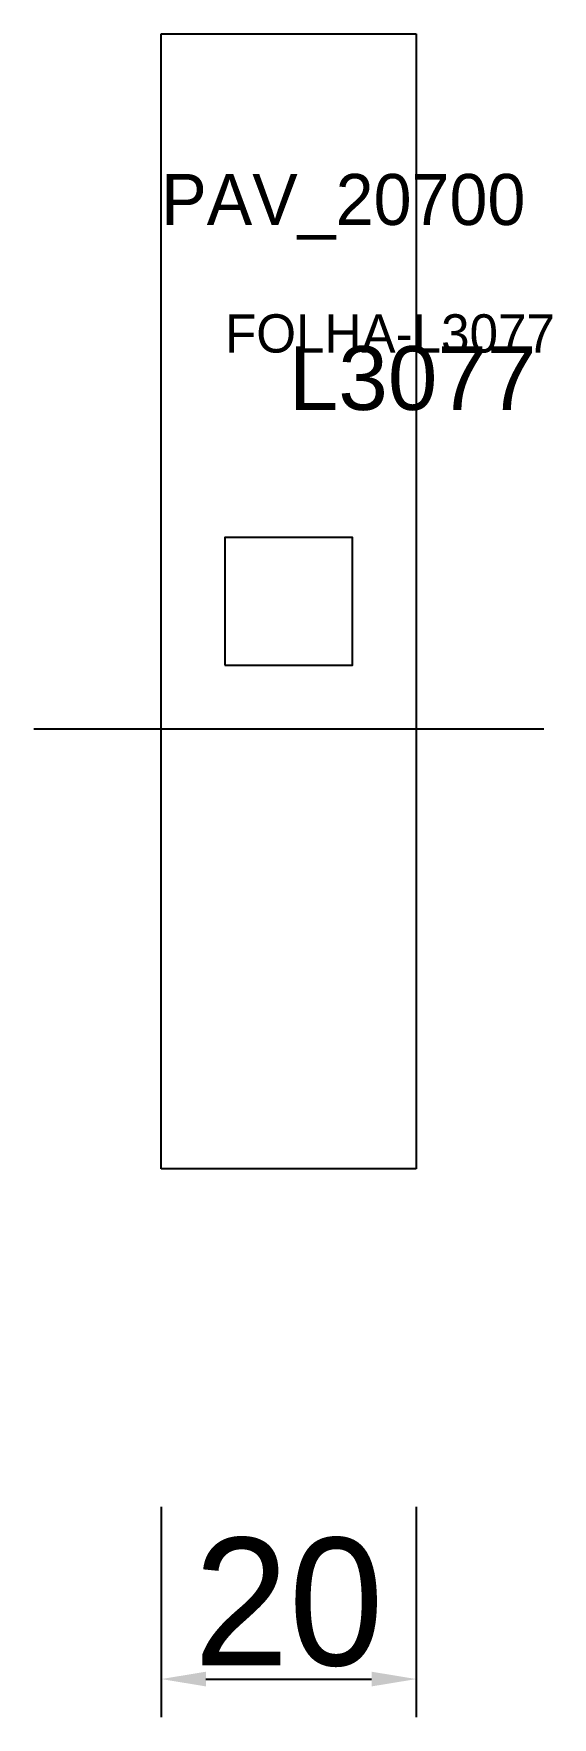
# Model space of a CAD drawing. Header units: metres. Extents: x 212 to 253, y 70 to 202.
import ezdxf

# ---------------------------------------------------------------- set-up
doc = ezdxf.new("R2010")
doc.units = ezdxf.units.M
for name, color, linetype in [('COTA', 241, 'CONTINUOUS'), ('FOLHA', 255, 'CONTINUOUS'), ('Hachura', 251, 'CONTINUOUS'), ('NOMENCLATURA', 7, 'CONTINUOUS'), ('Nível', 160, 'CONTINUOUS'), ('Painéis', 200, 'CONTINUOUS'), ('Pilares', 5, 'CONTINUOUS'), ('SARR_2.2x7', 40, 'CONTINUOUS')]:
    doc.layers.add(name, color=color, linetype=linetype)
doc.styles.add('ARIAL', font='Arial.ttf')
doc.dimstyles.new('EZ DXF', dxfattribs={"dimtxt": 10, "dimasz": 3.5, "dimexe": 3, "dimexo": 1.5, "dimgap": 1, "dimtad": 1, "dimdec": 1, "dimdsep": 46, "dimcen": 2.5, "dimazin": 3, "dimtfac": 1, "dimtmove": 0, "dimatfit": 3})

msp = doc.modelspace()

# ---------------------------------------------------------------- hatches: boundary and pattern name
at = {"layer": 'Hachura'}
h = msp.add_hatch(dxfattribs=at)
h.set_pattern_fill('ANSI31', scale=50)
h.paths.add_polyline_path([(222.2, 201.5), (232.2, 201.5), (242.2, 201.5), (242.2, 157), (242.2, 112.5), (232.2, 112.5), (222.2, 112.5), (222.2, 157)])
h = msp.add_hatch(dxfattribs=at)
h.set_pattern_fill('ANSI31', scale=50)
h.paths.add_polyline_path([(222.2, 201.5), (232.2, 201.5), (242.2, 201.5), (242.2, 157), (242.2, 112.5), (232.2, 112.5), (222.2, 112.5), (222.2, 157)])

# ---------------------------------------------------------------- linework, layer by layer
at = {"layer": 'Painéis', "color": 200}
for p, q in [((222.2, 201.5), (232.2, 201.5)), ((222.2, 157), (222.2, 201.5)), ((222.2, 201.5), (232.2, 201.5)), ((222.2, 157), (222.2, 201.5)), ((232.2, 201.5), (242.2, 201.5)), ((232.2, 201.5), (242.2, 201.5)), ((242.2, 201.5), (242.2, 157)), ((242.2, 201.5), (242.2, 157)), ((222.2, 112.5), (222.2, 157)), ((222.2, 112.5), (222.2, 157)), ((242.2, 157), (242.2, 112.5)), ((242.2, 157), (242.2, 112.5)), ((232.2, 112.5), (222.2, 112.5)), ((232.2, 112.5), (222.2, 112.5)), ((242.2, 112.5), (232.2, 112.5)), ((242.2, 112.5), (232.2, 112.5))]:
    msp.add_line(p, q, dxfattribs=at)
at = {"layer": 'Pilares'}
msp.add_lwpolyline([(227.2, 152), (237.2, 152), (237.2, 162), (227.2, 162)], close=True, dxfattribs=at)
msp.add_lwpolyline([(227.2, 152), (237.2, 152), (237.2, 162), (227.2, 162)], close=True, dxfattribs=at)
at = {"layer": 'SARR_2.2x7'}
msp.add_line((212.2, 147), (252.2, 147), dxfattribs=at)
msp.add_line((212.2, 147), (252.2, 147), dxfattribs=at)

# ---------------------------------------------------------------- texts
at = {"layer": 'FOLHA'}
msp.add_text('FOLHA-L3077', height=3, dxfattribs=at).set_placement((227.2, 176.5))
msp.add_text('FOLHA-L3077', height=3, dxfattribs=at).set_placement((227.2, 176.5))
at = {"layer": 'NOMENCLATURA', "insert": (232.2, 177), "char_height": 5, "attachment_point": 1, "style": 'ARIAL'}
msp.add_mtext('L3077', dxfattribs=at)
msp.add_mtext('L3077', dxfattribs=at)
at = {"layer": 'Nível'}
msp.add_text('PAV_20700', height=4, dxfattribs=at).set_placement((222.2, 186.5))
msp.add_text('PAV_20700', height=4, dxfattribs=at).set_placement((222.2, 186.5))

# ---------------------------------------------------------------- dimensions: what is measured, and where the dimension line sits
at = {"layer": 'COTA'}
msp.add_linear_dim(base=(222.2, 72.5), p1=(222.2, 87.5), p2=(242.2, 87.5), dimstyle='EZ DXF', dxfattribs=at).render()
msp.add_linear_dim(base=(222.2, 72.5), p1=(222.2, 87.5), p2=(242.2, 87.5), dimstyle='EZ DXF', dxfattribs=at).render()

doc.saveas('drawing.dxf')
